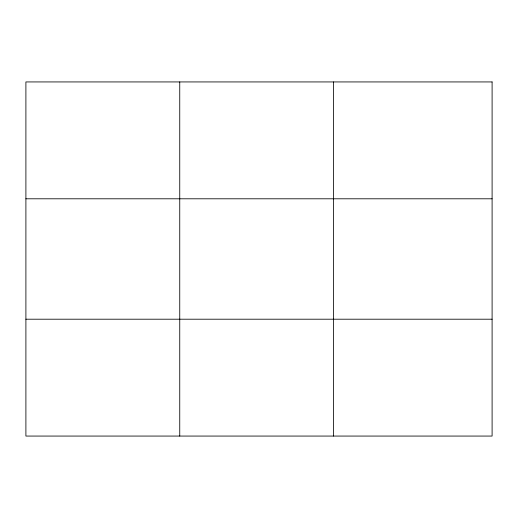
<?xml version="1.0" encoding="UTF-8"?>
<svg xmlns="http://www.w3.org/2000/svg" width="518" height="518" viewBox="0 0 518 518"><rect width="100%" height="100%" fill="white"/><g stroke="black" fill="none" stroke-linecap="round" stroke-linejoin="round"><path stroke-width="0.78" d="M179.746 436.065L179.746 81.935M333.592 436.065L333.592 81.935M25.9 198.795L492.1 198.795M25.9 319.205L492.1 319.205M492.1 81.935L492.1 436.065L25.9 436.065L25.9 81.935L492.1 81.935"/></g></svg>
